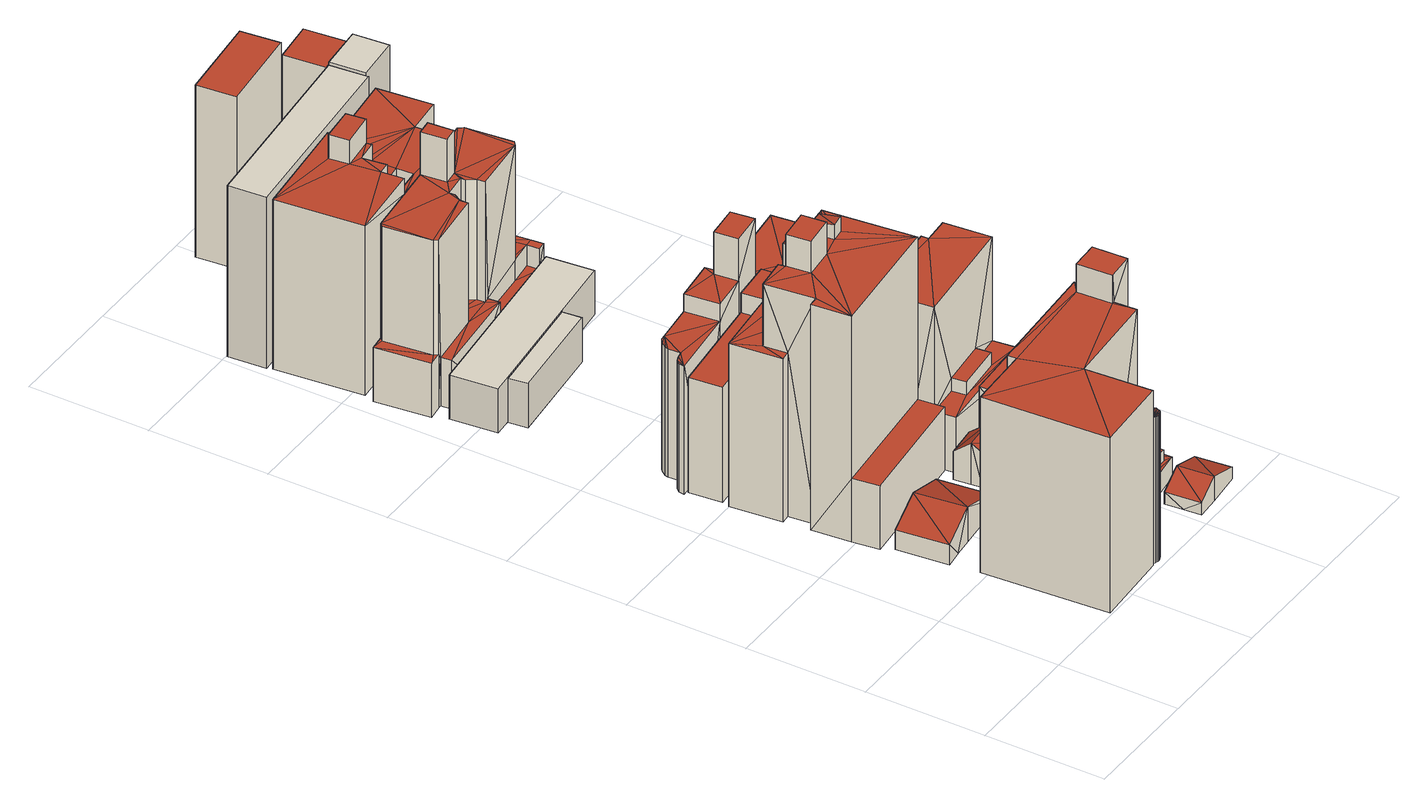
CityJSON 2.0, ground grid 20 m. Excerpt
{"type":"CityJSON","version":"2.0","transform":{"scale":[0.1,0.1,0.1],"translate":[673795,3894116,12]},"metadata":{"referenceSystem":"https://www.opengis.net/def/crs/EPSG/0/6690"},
"CityObjects":{
"building1":{"type":"Building","attributes":{"class":"3001","usage":"411","measuredHeight":6.2,"storeysAboveGround":2,"BuildingDetailAttribute.totalFloorArea":211.44,"BuildingDetailAttribute.buildingFootprintArea":105.72,"BuildingDetailAttribute.buildingRoofEdgeArea":105.72,"BuildingDetailAttribute.urbanPlanType":"21","BuildingDetailAttribute.landUseType":"211","BuildingDetailAttribute.surveyYear":2021,"BuildingIDAttribute.prefecture":"23","BuildingIDAttribute.city":"23106"},"address":[{"country":"日本","locality":"愛知県名古屋市"}],"geometry":[{"type":"Solid","lod":"2","boundaries":[[[[0,1,2,3,4,5,6,7,8,9,10,11]],[[5,12,6]],[[7,6,13]],[[6,12,13]],[[7,13,8]],[[9,8,14]],[[8,13,14]],[[12,5,4,15]],[[3,2,16]],[[15,4,3]],[[15,3,16]],[[16,17,18]],[[16,2,1,17]],[[17,1,0,19]],[[9,14,20]],[[20,14,18]],[[10,9,20]],[[17,20,18]],[[10,20,21,11]],[[11,21,19,0]],[[13,15,16]],[[12,15,13]],[[14,16,18]],[[13,16,14]],[[20,17,19,21]]]],"semantics":{"surfaces":[{"type":"GroundSurface"},{"type":"WallSurface"},{"type":"RoofSurface"}],"values":[[0,1,1,1,1,1,1,1,1,1,1,1,1,1,1,1,1,1,1,1,2,2,2,2,2]]}}]},
"building2":{"type":"Building","attributes":{"class":"3002","usage":"414","measuredHeight":35.9,"storeysAboveGround":11,"BuildingDetailAttribute.totalFloorArea":5082.94,"BuildingDetailAttribute.buildingFootprintArea":462.09,"BuildingDetailAttribute.buildingRoofEdgeArea":462.09,"BuildingDetailAttribute.urbanPlanType":"21","BuildingDetailAttribute.landUseType":"211","BuildingDetailAttribute.surveyYear":2021,"BuildingIDAttribute.prefecture":"23","BuildingIDAttribute.city":"23102"},"address":[{"country":"日本","locality":"愛知県名古屋市"}],"geometry":[{"type":"Solid","lod":"2","boundaries":[[[[22,23,24,25,26,27,28,29,30,31,32,33,34,35,36,37,38,39,40,41,42,43,44,45,46,47,48,49,50,51,52,53,54,55,56,57,58,59,60]],[[46,61,62,47]],[[44,63,45]],[[46,45,61]],[[45,63,61]],[[63,44,43,64]],[[41,65,42]],[[43,42,64]],[[42,65,64]],[[65,41,40,66]],[[66,40,39,67]],[[53,68,69]],[[69,68,67]],[[53,69,54]],[[38,70,67,39]],[[70,69,67]],[[52,51,71]],[[68,53,52]],[[68,52,71]],[[50,72,71,51]],[[73,27,26,74]],[[25,75,74,26]],[[24,76,75,25]],[[22,77,23]],[[24,23,76]],[[23,77,76]],[[60,78,77,22]],[[59,79,78,60]],[[58,80,79,59]],[[57,81,80,58]],[[56,82,81,57]],[[55,83,82,56]],[[54,69,83,55]],[[70,38,37,84]],[[84,37,36,85]],[[85,36,35,86]],[[86,35,34,87]],[[87,34,33,88]],[[88,33,32,89]],[[89,32,31,90]],[[90,31,30,91]],[[91,30,29,92]],[[92,29,28,93]],[[93,28,27,73]],[[94,95,62]],[[48,62,96]],[[62,95,96]],[[47,62,48]],[[48,96,97,49]],[[95,94,98,99]],[[72,50,49]],[[72,49,97]],[[99,98,72]],[[99,72,97]],[[64,65,68]],[[63,64,94]],[[65,66,68]],[[68,66,67]],[[63,94,61]],[[61,94,62]],[[98,68,71]],[[72,98,71]],[[64,68,98,94]],[[82,84,81]],[[81,84,80]],[[80,84,79]],[[69,84,83]],[[79,84,78]],[[69,70,84]],[[78,84,77]],[[83,84,82]],[[84,85,86]],[[77,84,76]],[[84,86,87]],[[76,84,75]],[[84,87,88]],[[75,84,74]],[[84,88,89]],[[84,73,74]],[[84,89,90]],[[84,93,73]],[[84,90,91]],[[84,92,93]],[[84,91,92]],[[95,99,97,96]]]],"semantics":{"surfaces":[{"type":"GroundSurface"},{"type":"WallSurface"},{"type":"RoofSurface"}],"values":[[0,1,1,1,1,1,1,1,1,1,1,1,1,1,1,1,1,1,1,1,1,1,1,1,1,1,1,1,1,1,1,1,1,1,1,1,1,1,1,1,1,1,1,1,1,1,1,1,1,1,1,1,1,1,2,2,2,2,2,2,2,2,2,2,2,2,2,2,2,2,2,2,2,2,2,2,2,2,2,2,2,2,2,2,2]]}}]},
"building3":{"type":"Building","attributes":{"class":"3002","usage":"414","measuredHeight":45.4,"storeysAboveGround":14,"BuildingDetailAttribute.totalFloorArea":6727.16,"BuildingDetailAttribute.buildingFootprintArea":480.51,"BuildingDetailAttribute.buildingRoofEdgeArea":480.51,"BuildingDetailAttribute.urbanPlanType":"21","BuildingDetailAttribute.landUseType":"211","BuildingDetailAttribute.surveyYear":2021,"BuildingIDAttribute.prefecture":"23","BuildingIDAttribute.city":"23106"},"address":[{"country":"日本","locality":"愛知県名古屋市"}],"geometry":[{"type":"Solid","lod":"2","boundaries":[[[[100,101,102,103,104,105,106,107,108,109,110,111,112,113,114,115]],[[116,102,101,117]],[[118,103,116,119]],[[103,102,116]],[[117,101,100,120]],[[115,121,120,100]],[[114,122,123,121]],[[115,114,121]],[[124,125,126]],[[127,124,126,128]],[[126,125,129]],[[130,126,131]],[[131,126,129]],[[132,133,111]],[[110,134,111]],[[134,132,111]],[[135,111,136]],[[112,111,135]],[[111,133,136]],[[130,131,132,134]],[[125,124,137,138]],[[138,137,139,140]],[[131,129,140,139]],[[133,132,141,142]],[[142,141,143,144]],[[135,136,144,143]],[[145,146,147,148]],[[149,105,104]],[[149,104,150]],[[146,145,149]],[[146,149,150]],[[103,118,150,104]],[[113,151,122,114]],[[152,153,154,155]],[[156,157,155,154]],[[157,156,128,126]],[[158,159,134]],[[109,158,134,110]],[[108,160,158,109]],[[153,152,159,158]],[[107,161,160,108]],[[161,107,106,162]],[[162,106,105,149]],[[151,113,112,135]],[[148,147,124,127]],[[119,116,121,123]],[[116,117,120,121]],[[125,138,140,129]],[[133,142,136]],[[136,142,144]],[[118,119,150]],[[146,150,137]],[[150,119,137]],[[147,146,124]],[[124,146,137]],[[151,135,122]],[[135,143,122]],[[137,119,139]],[[143,141,123]],[[122,143,123]],[[141,139,123]],[[131,139,141,132]],[[139,119,123]],[[157,126,155]],[[152,155,159]],[[159,155,134]],[[155,130,134]],[[126,130,155]],[[161,162,145]],[[160,153,158]],[[161,148,153]],[[153,156,154]],[[145,162,149]],[[161,153,160]],[[148,127,128,156]],[[161,145,148]],[[148,156,153]]]],"semantics":{"surfaces":[{"type":"GroundSurface"},{"type":"WallSurface"},{"type":"RoofSurface"}],"values":[[0,1,1,1,1,1,1,1,1,1,1,1,1,1,1,1,1,1,1,1,1,1,1,1,1,1,1,1,1,1,1,1,1,1,1,1,1,1,1,1,1,1,1,1,1,1,2,2,2,2,2,2,2,2,2,2,2,2,2,2,2,2,2,2,2,2,2,2,2,2,2,2,2,2,2,2,2]]}}]},
"building4":{"type":"Building","attributes":{"class":"9999","usage":"414","measuredHeight":5.5,"storeysAboveGround":2,"BuildingDetailAttribute.totalFloorArea":237.89,"BuildingDetailAttribute.buildingFootprintArea":118.94,"BuildingDetailAttribute.buildingRoofEdgeArea":118.95,"BuildingDetailAttribute.urbanPlanType":"21","BuildingDetailAttribute.landUseType":"211","BuildingDetailAttribute.surveyYear":2021,"BuildingIDAttribute.prefecture":"23","BuildingIDAttribute.city":"23102"},"address":[{"country":"日本","locality":"愛知県名古屋市"}],"geometry":[{"type":"Solid","lod":"2","boundaries":[[[[163,164,165,166,167,168,169,170,171,172,173]],[[168,174,175,169]],[[170,175,176]],[[169,175,170]],[[175,177,176]],[[178,176,179]],[[171,170,176]],[[176,177,179]],[[174,168,167,180]],[[180,167,166,181]],[[165,182,181,166]],[[182,165,164,183]],[[163,184,183,164]],[[172,185,173]],[[163,173,184]],[[173,185,184]],[[185,172,171,176]],[[186,187,177,175]],[[187,186,188,189]],[[178,179,189,188]],[[188,186,183]],[[174,182,175]],[[178,188,183]],[[186,182,183]],[[185,178,184]],[[184,178,183]],[[182,180,181]],[[182,186,175]],[[174,180,182]],[[185,176,178]],[[177,187,189,179]]]],"semantics":{"surfaces":[{"type":"GroundSurface"},{"type":"WallSurface"},{"type":"RoofSurface"}],"values":[[0,1,1,1,1,1,1,1,1,1,1,1,1,1,1,1,1,1,1,1,2,2,2,2,2,2,2,2,2,2,2]]}}]},
"building5":{"type":"Building","attributes":{"class":"9999","usage":"401","measuredHeight":33.1,"storeysAboveGround":9,"BuildingDetailAttribute.totalFloorArea":1093.46,"BuildingDetailAttribute.buildingFootprintArea":121.5,"BuildingDetailAttribute.buildingRoofEdgeArea":121.5,"BuildingDetailAttribute.urbanPlanType":"21","BuildingDetailAttribute.landUseType":"212","BuildingDetailAttribute.surveyYear":2021,"BuildingIDAttribute.prefecture":"23","BuildingIDAttribute.city":"23102"},"address":[{"country":"日本","locality":"愛知県名古屋市"}],"geometry":[{"type":"Solid","lod":"2","boundaries":[[[[190,191,192,193,194,195,196,197,198,199,200,201,202,203,204,205,206,207,208,209,210]],[[211,212,213,214]],[[215,216,212,211]],[[210,215,211,190]],[[209,217,215,210]],[[208,218,217,209]],[[190,211,191]],[[192,191,219]],[[191,211,219]],[[216,215,220,221]],[[220,197,196,222]],[[221,220,222]],[[198,197,220]],[[223,199,198]],[[223,198,220]],[[222,196,195,224]],[[225,222,224]],[[204,226,227,205]],[[226,204,203,228]],[[202,229,228,203]],[[201,230,229,202]],[[200,231,230,201]],[[199,223,231,200]],[[206,232,207]],[[208,207,218]],[[207,232,218]],[[205,227,232,206]],[[233,234,224]],[[194,233,195]],[[195,233,224]],[[192,219,193]],[[194,193,233]],[[193,219,233]],[[235,236,213]],[[213,236,234]],[[214,213,233]],[[233,213,234]],[[236,235,222,225]],[[216,221,235]],[[212,235,213]],[[235,221,222]],[[216,235,212]],[[228,223,220]],[[231,223,230]],[[230,223,229]],[[229,223,228]],[[215,217,220]],[[218,232,217]],[[217,228,220]],[[232,227,217]],[[227,226,217]],[[226,228,217]],[[236,225,224,234]],[[211,214,233,219]]]],"semantics":{"surfaces":[{"type":"GroundSurface"},{"type":"WallSurface"},{"type":"RoofSurface"}],"values":[[0,1,1,1,1,1,1,1,1,1,1,1,1,1,1,1,1,1,1,1,1,1,1,1,1,1,1,1,1,1,1,1,1,1,1,1,1,1,2,2,2,2,2,2,2,2,2,2,2,2,2,2,2,2]]}}]},
"building6":{"type":"Building","attributes":{"class":"3001","usage":"411","measuredHeight":7.3,"storeysAboveGround":2,"BuildingDetailAttribute.totalFloorArea":92.92,"BuildingDetailAttribute.buildingFootprintArea":46.46,"BuildingDetailAttribute.buildingRoofEdgeArea":46.46,"BuildingDetailAttribute.urbanPlanType":"21","BuildingDetailAttribute.landUseType":"211","BuildingDetailAttribute.surveyYear":2021,"BuildingIDAttribute.prefecture":"23","BuildingIDAttribute.city":"23102"},"address":[{"country":"日本","locality":"愛知県名古屋市"}],"geometry":[{"type":"Solid","lod":"2","boundaries":[[[[237,238,239,240,241,242,243,244,245,246,247,248]],[[249,239,238,250]],[[240,249,251]],[[240,239,249]],[[252,241,240]],[[252,240,251]],[[253,242,241,252]],[[250,238,237,254]],[[248,255,254,237]],[[246,256,247]],[[247,256,257]],[[255,247,257]],[[248,247,255]],[[244,258,245]],[[246,245,256]],[[245,258,256]],[[242,253,243]],[[244,243,258]],[[243,253,258]],[[251,249,255,257]],[[249,250,254,255]],[[252,251,257]],[[256,252,257]],[[253,252,256]],[[258,253,256]]]],"semantics":{"surfaces":[{"type":"GroundSurface"},{"type":"WallSurface"},{"type":"RoofSurface"}],"values":[[0,1,1,1,1,1,1,1,1,1,1,1,1,1,1,1,1,1,1,1,2,2,2,2,2]]}}]},
"building7":{"type":"Building","attributes":{"class":"3001","usage":"402","measuredHeight":9.8,"storeysAboveGround":2,"BuildingDetailAttribute.totalFloorArea":112.54,"BuildingDetailAttribute.buildingFootprintArea":56.27,"BuildingDetailAttribute.buildingRoofEdgeArea":302.19,"BuildingDetailAttribute.urbanPlanType":"21","BuildingDetailAttribute.landUseType":"212","BuildingDetailAttribute.surveyYear":2021,"BuildingIDAttribute.prefecture":"23","BuildingIDAttribute.city":"23102"},"address":[{"country":"日本","locality":"愛知県名古屋市"}],"geometry":[{"type":"Solid","lod":"1","boundaries":[[[[259,260,261,262]],[[261,263,264,262]],[[260,265,263,261]],[[259,266,265,260]],[[262,264,266,259]],[[263,265,266,264]]]]}]},
"building8":{"type":"Building","attributes":{"class":"9999","usage":"414","measuredHeight":28.3,"storeysAboveGround":9,"BuildingDetailAttribute.totalFloorArea":96.36,"BuildingDetailAttribute.buildingFootprintArea":10.71,"BuildingDetailAttribute.buildingRoofEdgeArea":10.71,"BuildingDetailAttribute.urbanPlanType":"21","BuildingDetailAttribute.landUseType":"211","BuildingDetailAttribute.surveyYear":2021,"BuildingIDAttribute.prefecture":"23","BuildingIDAttribute.city":"23102"},"address":[{"country":"日本","locality":"愛知県名古屋市"}],"geometry":[{"type":"Solid","lod":"2","boundaries":[[[[267,268,269,270,271]],[[269,272,273,270]],[[272,269,268,274]],[[274,268,267,275]],[[270,273,271]],[[267,271,275]],[[271,273,275]],[[272,274,275,273]]]],"semantics":{"surfaces":[{"type":"GroundSurface"},{"type":"WallSurface"},{"type":"RoofSurface"}],"values":[[0,1,1,1,1,1,1,2]]}}]},
"building9":{"type":"Building","attributes":{"class":"3001","usage":"411","measuredHeight":4.3,"storeysAboveGround":1,"BuildingDetailAttribute.totalFloorArea":63.55,"BuildingDetailAttribute.buildingFootprintArea":63.55,"BuildingDetailAttribute.buildingRoofEdgeArea":63.55,"BuildingDetailAttribute.urbanPlanType":"21","BuildingDetailAttribute.landUseType":"211","BuildingDetailAttribute.surveyYear":2021,"BuildingIDAttribute.prefecture":"23","BuildingIDAttribute.city":"23102"},"address":[{"country":"日本","locality":"愛知県名古屋市"}],"geometry":[{"type":"Solid","lod":"2","boundaries":[[[[276,277,278,279,280,281,282,283,284]],[[280,285,286,281]],[[281,286,282]],[[283,282,287]],[[282,286,287]],[[279,278,288]],[[285,280,279]],[[285,279,288]],[[288,278,277,289]],[[289,277,276,290]],[[283,287,284]],[[276,284,290]],[[284,287,290]],[[285,288,286]],[[286,288,289]],[[286,289,287]],[[287,289,290]]]],"semantics":{"surfaces":[{"type":"GroundSurface"},{"type":"WallSurface"},{"type":"RoofSurface"}],"values":[[0,1,1,1,1,1,1,1,1,1,1,1,1,2,2,2,2]]}}]},
"building10":{"type":"Building","attributes":{"class":"3002","usage":"401","measuredHeight":23.7,"storeysAboveGround":6,"BuildingDetailAttribute.totalFloorArea":2862.02,"BuildingDetailAttribute.buildingFootprintArea":477,"BuildingDetailAttribute.buildingRoofEdgeArea":477,"BuildingDetailAttribute.urbanPlanType":"21","BuildingDetailAttribute.landUseType":"212","BuildingDetailAttribute.surveyYear":2021,"BuildingIDAttribute.prefecture":"23","BuildingIDAttribute.city":"23102"},"address":[{"country":"日本","locality":"愛知県名古屋市"}],"geometry":[{"type":"Solid","lod":"2","boundaries":[[[[291,292,293,294,295,296,297,298,299,300,301,302,303,304,305,306,307,308]],[[305,309,310,306]],[[303,311,304]],[[304,311,312]],[[309,304,312]],[[305,304,309]],[[302,313,311,303]],[[313,302,301,314]],[[295,294,315]],[[316,296,295]],[[316,295,315]],[[317,298,297,318]],[[319,318,316,320]],[[318,297,296,316]],[[315,294,293,321]],[[321,293,292,322]],[[291,323,322,292]],[[308,324,323,291]],[[325,326,324]],[[307,325,324,308]],[[299,327,328,300]],[[328,329,330,314]],[[300,328,314,301]],[[327,299,298,317]],[[329,328,318,319]],[[314,330,320,316]],[[325,307,306,310]],[[331,332,326,325]],[[333,334,332,331]],[[334,333,309,312]],[[333,325,310,309]],[[333,331,325]],[[315,321,324]],[[313,314,315]],[[314,316,315]],[[313,315,334]],[[334,315,332]],[[324,321,322]],[[323,324,322]],[[311,334,312]],[[326,332,324]],[[332,315,324]],[[313,334,311]],[[327,317,318,328]],[[329,319,320,330]]]],"semantics":{"surfaces":[{"type":"GroundSurface"},{"type":"WallSurface"},{"type":"RoofSurface"}],"values":[[0,1,1,1,1,1,1,1,1,1,1,1,1,1,1,1,1,1,1,1,1,1,1,1,1,1,1,1,1,1,2,2,2,2,2,2,2,2,2,2,2,2,2,2,2]]}}]},
"building11":{"type":"Building","attributes":{"class":"3001","usage":"402","measuredHeight":9.8,"storeysAboveGround":2,"BuildingDetailAttribute.totalFloorArea":491.85,"BuildingDetailAttribute.buildingFootprintArea":245.92,"BuildingDetailAttribute.buildingRoofEdgeArea":302.19,"BuildingDetailAttribute.urbanPlanType":"21","BuildingDetailAttribute.landUseType":"212","BuildingDetailAttribute.surveyYear":2021,"BuildingIDAttribute.prefecture":"23","BuildingIDAttribute.city":"23102"},"address":[{"country":"日本","locality":"愛知県名古屋市"}],"geometry":[{"type":"Solid","lod":"1","boundaries":[[[[335,336,337,338,339,340]],[[339,341,342,340]],[[338,343,341,339]],[[337,344,343,338]],[[336,345,344,337]],[[335,346,345,336]],[[340,342,346,335]],[[341,343,344,345,346,342]]]]}]},
"building12":{"type":"Building","attributes":{"class":"3002","usage":"414","measuredHeight":37.2,"storeysAboveGround":11,"BuildingDetailAttribute.totalFloorArea":3288.99,"BuildingDetailAttribute.buildingFootprintArea":299,"BuildingDetailAttribute.buildingRoofEdgeArea":299,"BuildingDetailAttribute.urbanPlanType":"21","BuildingDetailAttribute.landUseType":"211","BuildingDetailAttribute.surveyYear":2021,"BuildingIDAttribute.prefecture":"23","BuildingIDAttribute.city":"23102"},"address":[{"country":"日本","locality":"愛知県名古屋市"}],"geometry":[{"type":"Solid","lod":"2","boundaries":[[[[347,348,349,350,351,352,353,354,355,356,357,358,359,360,361,362,363,364,365,366]],[[356,367,368,357]],[[369,370,362]],[[361,369,362]],[[371,362,372]],[[363,362,371]],[[362,370,372]],[[363,371,373,364]],[[360,374,369,361]],[[375,376,377,378]],[[358,375,378,359]],[[359,378,379,374]],[[360,359,374]],[[368,380,375,358]],[[357,368,358]],[[367,356,355,381]],[[381,355,354,382]],[[383,384,385,386]],[[383,382,384]],[[354,353,384]],[[382,354,384]],[[370,369,387,388]],[[389,390,391,392]],[[364,373,393,365]],[[347,394,395,348]],[[393,396,366]],[[365,393,366]],[[347,366,394]],[[366,396,394]],[[397,350,349,398]],[[398,349,348,395]],[[399,398,395]],[[351,397,400]],[[351,350,397]],[[401,352,351]],[[401,351,400]],[[384,353,352,401]],[[376,375,402,403]],[[403,402,404,405]],[[378,377,405,404]],[[406,407,386,385]],[[407,406,408,409]],[[410,411,409,408]],[[411,410,412,413]],[[413,412,414,415]],[[415,414,416,417]],[[417,416,418,419]],[[420,421,422,423]],[[374,379,424,388]],[[387,374,388]],[[421,425,426,427]],[[428,421,420]],[[428,429,425,421]],[[419,418,428]],[[419,428,420]],[[427,426,398,399]],[[429,428,400,397]],[[430,431,432,433]],[[434,435,431,430]],[[433,432,396,393]],[[371,372,435,434]],[[435,372,392]],[[391,435,392]],[[388,424,389]],[[389,424,423]],[[390,389,422]],[[422,389,423]],[[436,437,380,368]],[[437,436,438,439]],[[439,438,382,383]],[[436,367,438]],[[367,436,368]],[[367,381,438]],[[438,381,382]],[[370,388,392]],[[388,389,392]],[[372,370,392]],[[371,434,430,373]],[[430,433,393]],[[373,430,393]],[[426,425,398]],[[429,397,398,425]],[[369,374,387]],[[390,422,427,391]],[[432,391,396]],[[422,421,427]],[[427,399,395,394]],[[431,435,432]],[[435,391,432]],[[391,427,394]],[[396,391,394]],[[384,401,385]],[[406,385,408]],[[408,385,418]],[[410,408,414,412]],[[385,401,400]],[[428,418,400]],[[418,385,400]],[[416,408,418]],[[414,408,416]],[[376,403,405,377]],[[378,404,379]],[[379,404,424]],[[424,420,423]],[[404,420,424]],[[407,383,386]],[[375,411,402]],[[411,407,409]],[[404,417,420]],[[404,415,417]],[[402,411,413]],[[380,437,439]],[[413,415,404]],[[439,383,407]],[[402,413,404]],[[417,419,420]],[[380,439,407,411]],[[380,411,375]]]],"semantics":{"surfaces":[{"type":"GroundSurface"},{"type":"WallSurface"},{"type":"RoofSurface"}],"values":[[0,1,1,1,1,1,1,1,1,1,1,1,1,1,1,1,1,1,1,1,1,1,1,1,1,1,1,1,1,1,1,1,1,1,1,1,1,1,1,1,1,1,1,1,1,1,1,1,1,1,1,1,1,1,1,1,1,1,1,1,1,1,1,1,1,1,1,1,1,1,2,2,2,2,2,2,2,2,2,2,2,2,2,2,2,2,2,2,2,2,2,2,2,2,2,2,2,2,2,2,2,2,2,2,2,2,2,2,2,2,2,2,2,2,2,2,2,2]]}}]},
"building13":{"type":"Building","attributes":{"class":"3002","usage":"412","measuredHeight":10.8,"storeysAboveGround":4,"BuildingDetailAttribute.totalFloorArea":338.52,"BuildingDetailAttribute.buildingFootprintArea":84.63,"BuildingDetailAttribute.buildingRoofEdgeArea":84.63,"BuildingDetailAttribute.urbanPlanType":"21","BuildingDetailAttribute.landUseType":"211","BuildingDetailAttribute.surveyYear":2021,"BuildingIDAttribute.prefecture":"23","BuildingIDAttribute.city":"23102"},"address":[{"country":"日本","locality":"愛知県名古屋市"}],"geometry":[{"type":"Solid","lod":"2","boundaries":[[[[440,441,442,443,444,445,446,447,448,449,450]],[[451,444,443,452]],[[453,451,454]],[[445,444,451]],[[453,445,451]],[[442,441,455]],[[452,443,442]],[[452,442,455]],[[440,456,455,441]],[[450,457,456,440]],[[456,457,458]],[[459,460,461,457]],[[449,459,457,450]],[[462,463,464,465]],[[445,453,462,446]],[[462,453,463]],[[446,462,466,447]],[[465,464,460,459]],[[447,466,467,448]],[[459,449,448,467]],[[468,469,470,471]],[[471,470,456,458]],[[468,457,461]],[[454,468,461]],[[451,469,468]],[[454,451,468]],[[451,452,470]],[[469,451,470]],[[470,452,455]],[[456,470,455]],[[468,471,458,457]],[[453,454,464,463]],[[460,464,461]],[[464,454,461]],[[466,459,467]],[[462,465,459]],[[462,459,466]]]],"semantics":{"surfaces":[{"type":"GroundSurface"},{"type":"WallSurface"},{"type":"RoofSurface"}],"values":[[0,1,1,1,1,1,1,1,1,1,1,1,1,1,1,1,1,1,1,1,1,1,1,1,1,1,2,2,2,2,2,2,2,2,2,2,2]]}}]},
"building14":{"type":"Building","attributes":{"class":"9999","usage":"414","measuredHeight":28.1,"storeysAboveGround":9,"BuildingDetailAttribute.totalFloorArea":2199.58,"BuildingDetailAttribute.buildingFootprintArea":244.4,"BuildingDetailAttribute.buildingRoofEdgeArea":244.4,"BuildingDetailAttribute.urbanPlanType":"21","BuildingDetailAttribute.landUseType":"211","BuildingDetailAttribute.surveyYear":2021,"BuildingIDAttribute.prefecture":"23","BuildingIDAttribute.city":"23102"},"address":[{"country":"日本","locality":"愛知県名古屋市"}],"geometry":[{"type":"Solid","lod":"2","boundaries":[[[[472,473,474,475,476,477,478,479,480,481,482,483]],[[478,484,485,479]],[[477,486,484,478]],[[476,487,488]],[[476,475,487]],[[486,477,476]],[[486,476,488]],[[487,475,474,489]],[[490,491,492]],[[488,493,490,492]],[[490,494,491]],[[488,487,493]],[[487,495,493]],[[480,496,481]],[[482,481,497]],[[481,496,497]],[[491,497,492]],[[498,497,491]],[[497,496,492]],[[498,491,499,500]],[[479,485,496,480]],[[493,495,501,502]],[[502,501,503,504]],[[494,490,504,503]],[[489,500,499]],[[474,473,500]],[[489,474,500]],[[500,473,472,505]],[[482,497,506,483]],[[483,506,505,472]],[[485,488,492]],[[484,486,485]],[[486,488,485]],[[496,485,492]],[[493,502,504,490]],[[501,489,499]],[[494,503,499,491]],[[503,501,499]],[[487,489,501,495]],[[498,500,505]],[[497,498,506]],[[506,498,505]]]],"semantics":{"surfaces":[{"type":"GroundSurface"},{"type":"WallSurface"},{"type":"RoofSurface"}],"values":[[0,1,1,1,1,1,1,1,1,1,1,1,1,1,1,1,1,1,1,1,1,1,1,1,1,1,1,1,1,1,2,2,2,2,2,2,2,2,2,2,2,2]]}}]},
"building15":{"type":"Building","attributes":{"class":"3002","usage":"414","measuredHeight":34.1,"storeysAboveGround":10,"BuildingDetailAttribute.totalFloorArea":4647.4,"BuildingDetailAttribute.buildingFootprintArea":464.74,"BuildingDetailAttribute.buildingRoofEdgeArea":464.74,"BuildingDetailAttribute.urbanPlanType":"21","BuildingDetailAttribute.landUseType":"211","BuildingDetailAttribute.surveyYear":2021,"BuildingIDAttribute.prefecture":"23","BuildingIDAttribute.city":"23102"},"address":[{"country":"日本","locality":"愛知県名古屋市"}],"geometry":[{"type":"Solid","lod":"2","boundaries":[[[[507,508,509,510,511,512,513,514],[515,516,517,518,519]],[[520,521,522,523]],[[521,520,524,525]],[[525,524,526,527]],[[523,522,527,526]],[[528,523,526,529]],[[530,531,523,528]],[[529,526,532,533]],[[510,534,530,511]],[[530,534,531]],[[511,530,535,512]],[[534,510,509,536]],[[536,537,538]],[[536,509,508,537]],[[537,508,507,539]],[[517,516,540]],[[516,541,540]],[[537,540,538]],[[540,541,538]],[[541,542,543]],[[541,516,515,542]],[[542,515,519,544]],[[545,546,543,542]],[[546,545,533,532]],[[544,519,518,547]],[[517,540,547,518]],[[514,548,539,507]],[[548,514,513,549]],[[512,535,549,513]],[[521,525,527,522]],[[541,536,538]],[[524,541,546]],[[534,520,531]],[[531,520,523]],[[534,536,541,524]],[[546,541,543]],[[520,534,524]],[[524,546,526]],[[526,546,532]],[[540,537,547]],[[544,547,539,548]],[[547,537,539]],[[545,542,544,533]],[[535,548,549]],[[533,544,548]],[[530,548,535]],[[530,528,548]],[[528,529,548]],[[529,533,548]]]],"semantics":{"surfaces":[{"type":"GroundSurface"},{"type":"WallSurface"},{"type":"RoofSurface"}],"values":[[0,1,1,1,1,1,1,1,1,1,1,1,1,1,1,1,1,1,1,1,1,1,1,1,1,1,1,1,1,2,2,2,2,2,2,2,2,2,2,2,2,2,2,2,2,2,2,2,2]]}}]},
"building16":{"type":"Building","attributes":{"class":"3002","usage":"401","measuredHeight":36.2,"storeysAboveGround":8,"BuildingDetailAttribute.totalFloorArea":1655.04,"BuildingDetailAttribute.buildingFootprintArea":206.88,"BuildingDetailAttribute.buildingRoofEdgeArea":252.39,"BuildingDetailAttribute.urbanPlanType":"21","BuildingDetailAttribute.landUseType":"212","BuildingDetailAttribute.surveyYear":2021,"BuildingIDAttribute.prefecture":"23","BuildingIDAttribute.city":"23102"},"address":[{"country":"日本","locality":"愛知県名古屋市"}],"geometry":[{"type":"Solid","lod":"1","boundaries":[[[[550,551,552,553,554]],[[553,555,556,554]],[[552,557,555,553]],[[551,558,557,552]],[[550,559,558,551]],[[554,556,559,550]],[[555,557,558,559,556]]]]}]},
"building17":{"type":"Building","attributes":{"class":"9999","usage":"414","measuredHeight":6.2,"storeysAboveGround":2,"BuildingDetailAttribute.totalFloorArea":52.39,"BuildingDetailAttribute.buildingFootprintArea":26.19,"BuildingDetailAttribute.buildingRoofEdgeArea":26.19,"BuildingDetailAttribute.urbanPlanType":"21","BuildingDetailAttribute.landUseType":"211","BuildingDetailAttribute.surveyYear":2021,"BuildingIDAttribute.prefecture":"23","BuildingIDAttribute.city":"23102"},"address":[{"country":"日本","locality":"愛知県名古屋市"}],"geometry":[{"type":"Solid","lod":"2","boundaries":[[[[560,561,562,563,564,565]],[[562,566,567,563]],[[566,562,561,568]],[[560,565,569]],[[568,561,560]],[[568,560,569]],[[563,567,564]],[[565,564,569]],[[564,567,569]],[[566,568,569,567]]]],"semantics":{"surfaces":[{"type":"GroundSurface"},{"type":"WallSurface"},{"type":"RoofSurface"}],"values":[[0,1,1,1,1,1,1,1,1,2]]}}]},
"building18":{"type":"Building","attributes":{"class":"3002","usage":"402","measuredHeight":30.3,"storeysAboveGround":1,"BuildingDetailAttribute.totalFloorArea":100.02,"BuildingDetailAttribute.buildingFootprintArea":100.02,"BuildingDetailAttribute.buildingRoofEdgeArea":100.02,"BuildingDetailAttribute.urbanPlanType":"21","BuildingDetailAttribute.landUseType":"212","BuildingDetailAttribute.surveyYear":2021,"BuildingIDAttribute.prefecture":"23","BuildingIDAttribute.city":"23102"},"address":[{"country":"日本","locality":"愛知県名古屋市"}],"geometry":[{"type":"Solid","lod":"2","boundaries":[[[[570,571,572,573]],[[571,574,575,572]],[[574,571,570,576]],[[576,570,573,577]],[[572,575,577,573]],[[574,576,577,575]]]],"semantics":{"surfaces":[{"type":"GroundSurface"},{"type":"WallSurface"},{"type":"RoofSurface"}],"values":[[0,1,1,1,1,2]]}}]},
"building19":{"type":"Building","attributes":{"class":"9999","usage":"414","measuredHeight":6.1,"storeysAboveGround":2,"BuildingDetailAttribute.totalFloorArea":60.27,"BuildingDetailAttribute.buildingFootprintArea":30.14,"BuildingDetailAttribute.buildingRoofEdgeArea":30.14,"BuildingDetailAttribute.urbanPlanType":"21","BuildingDetailAttribute.landUseType":"211","BuildingDetailAttribute.surveyYear":2021,"BuildingIDAttribute.prefecture":"23","BuildingIDAttribute.city":"23102"},"address":[{"country":"日本","locality":"愛知県名古屋市"}],"geometry":[{"type":"Solid","lod":"2","boundaries":[[[[578,579,580,581]],[[579,582,583,580]],[[582,579,578,584]],[[584,578,581,585]],[[580,583,585,581]],[[582,584,585,583]]]],"semantics":{"surfaces":[{"type":"GroundSurface"},{"type":"WallSurface"},{"type":"RoofSurface"}],"values":[[0,1,1,1,1,2]]}}]},
"building20":{"type":"Building","attributes":{"class":"3002","usage":"401","measuredHeight":36.2,"storeysAboveGround":1,"BuildingDetailAttribute.totalFloorArea":45.51,"BuildingDetailAttribute.buildingFootprintArea":45.51,"BuildingDetailAttribute.buildingRoofEdgeArea":252.39,"BuildingDetailAttribute.urbanPlanType":"21","BuildingDetailAttribute.landUseType":"212","BuildingDetailAttribute.surveyYear":2021,"BuildingIDAttribute.prefecture":"23","BuildingIDAttribute.city":"23102"},"address":[{"country":"日本","locality":"愛知県名古屋市"}],"geometry":[{"type":"Solid","lod":"1","boundaries":[[[[586,587,588,589]],[[588,590,591,589]],[[587,592,590,588]],[[586,593,592,587]],[[589,591,593,586]],[[590,592,593,591]]]]}]},
"building21":{"type":"Building","attributes":{"class":"9999","usage":"402","measuredHeight":2.2,"storeysAboveGround":1,"BuildingDetailAttribute.totalFloorArea":18.78,"BuildingDetailAttribute.buildingFootprintArea":18.78,"BuildingDetailAttribute.buildingRoofEdgeArea":18.78,"BuildingDetailAttribute.urbanPlanType":"21","BuildingDetailAttribute.landUseType":"212","BuildingDetailAttribute.surveyYear":2021,"BuildingIDAttribute.prefecture":"23","BuildingIDAttribute.city":"23102"},"address":[{"country":"日本","locality":"愛知県名古屋市"}],"geometry":[{"type":"Solid","lod":"2","boundaries":[[[[594,595,596,597]],[[595,598,599,596]],[[598,595,594,600]],[[600,594,597,601]],[[596,599,601,597]],[[598,600,601,599]]]],"semantics":{"surfaces":[{"type":"GroundSurface"},{"type":"WallSurface"},{"type":"RoofSurface"}],"values":[[0,1,1,1,1,2]]}}]},
"building22":{"type":"Building","attributes":{"class":"9999","usage":"401","measuredHeight":28.3,"storeysAboveGround":1,"BuildingDetailAttribute.totalFloorArea":47.77,"BuildingDetailAttribute.buildingFootprintArea":47.77,"BuildingDetailAttribute.buildingRoofEdgeArea":47.77,"BuildingDetailAttribute.urbanPlanType":"21","BuildingDetailAttribute.landUseType":"212","BuildingDetailAttribute.surveyYear":2021,"BuildingIDAttribute.prefecture":"23","BuildingIDAttribute.city":"23102"},"address":[{"country":"日本","locality":"愛知県名古屋市"}],"geometry":[{"type":"Solid","lod":"2","boundaries":[[[[602,603,604,605]],[[603,606,607,604]],[[606,603,602,608]],[[608,602,605,609]],[[604,607,609,605]],[[606,608,609,607]]]],"semantics":{"surfaces":[{"type":"GroundSurface"},{"type":"WallSurface"},{"type":"RoofSurface"}],"values":[[0,1,1,1,1,2]]}}]}
},
"vertices":[
[266,274,2],[258,273,2],[183,265,2],[153,262,2],[123,258,2],[113,343,2],[143,346,2],[172,349,2],[210,354,2],[248,358,2],[254,304,2],[262,305,2],[113,343,37],[172,349,64],[248,358,37],[123,258,37],[183,265,64],[258,273,26],[258,273,37],[266,274,26],[254,304,26],[262,305,26],
[295,28,4],[296,27,4],[297,26,4],[297,23,4],[298,20,4],[297,18,4],[296,15,4],[295,13,4],[293,11,4],[291,10,4],[289,9,4],[286,8,4],[283,8,4],[281,9,4],[278,10,4],[276,12,4],[271,12,4],[271,9,4],[142,1,4],[128,210,4],[182,212,4],[235,215,4],[234,230,4],[335,236,4],[435,242,4],[436,228,4],[462,229,4],[465,171,4],[423,169,4],[425,131,4],[345,125,4],[264,120,4],[270,32,4],[281,33,4],[284,33,4],[286,33,4],[289,33,4],[291,32,4],[294,30,4],[435,242,313],[436,228,313],[234,230,313],[235,215,313],[128,210,313],[142,1,313],[271,9,313],[264,120,313],[270,32,261],[271,12,261],[425,131,313],[423,169,313],[297,18,261],[298,20,261],[297,23,261],[297,26,261],[295,28,261],[294,30,261],[291,32,261],[289,33,261],[286,33,261],[284,33,261],[281,33,261],[276,12,261],[278,10,261],[281,9,261],[283,8,261],[286,8,261],[289,9,261],[291,10,261],[293,11,261],[295,13,261],[296,15,261],[415,227,313],[415,227,363],[462,229,363],[465,171,363],[419,168,313],[419,168,363],
[314,384,1],[103,362,1],[98,406,1],[91,471,1],[107,472,1],[102,516,1],[87,514,1],[78,600,1],[231,616,1],[234,591,1],[238,560,1],[249,561,1],[261,562,1],[260,573,1],[293,577,1],[310,427,1],[98,406,113],[103,362,113],[91,471,399],[98,406,399],[314,384,113],[310,427,113],[293,577,399],[310,427,399],[151,550,399],[151,550,455],[187,554,389],[151,550,289],[187,554,289],[203,556,455],[203,556,389],[203,556,399],[238,560,399],[238,560,419],[238,560,389],[261,562,399],[261,562,419],[156,510,399],[156,510,455],[207,516,399],[207,516,455],[242,524,399],[242,524,425],[264,527,399],[264,527,425],[98,555,289],[98,555,399],[149,561,399],[149,561,289],[102,516,289],[107,472,399],[260,573,399],[207,589,389],[207,589,289],[209,569,289],[209,569,389],[186,567,289],[186,567,389],[234,591,289],[234,591,389],[231,616,289],[78,600,289],[87,514,289],
[465,171,3],[469,99,3],[298,75,3],[300,34,3],[270,33,3],[264,120,3],[382,128,3],[417,130,3],[425,131,3],[423,169,3],[444,170,3],[264,120,38],[382,128,38],[425,131,38],[382,128,58],[453,133,38],[453,133,58],[270,33,38],[300,34,38],[298,75,38],[469,99,38],[465,171,38],[423,169,38],[382,101,38],[382,101,58],[454,104,38],[454,104,58],
[253,748,0],[276,750,0],[298,753,0],[299,744,0],[300,735,0],[305,696,0],[251,690,0],[190,683,0],[130,676,0],[71,670,0],[72,679,0],[78,686,0],[85,689,0],[96,691,0],[94,712,0],[96,717,0],[102,726,0],[106,729,0],[110,732,0],[118,733,0],[183,740,0],[253,748,221],[253,748,257],[256,730,257],[256,730,221],[183,740,226],[183,740,257],[118,733,226],[110,732,226],[298,753,221],[190,683,226],[190,683,257],[251,690,257],[71,670,226],[305,696,331],[251,690,331],[94,712,226],[96,717,226],[96,691,226],[85,689,226],[78,686,226],[72,679,226],[102,726,226],[300,735,221],[300,735,331],[246,729,257],[246,729,331],
[360,287,3],[309,282,3],[307,299,3],[305,316,3],[303,333,3],[300,361,3],[326,364,3],[352,367,3],[353,353,3],[355,338,3],[356,322,3],[358,305,3],[307,299,30],[309,282,30],[307,299,52],[303,333,75],[300,361,52],[360,287,30],[358,305,30],[355,338,75],[358,305,52],[352,367,52],
[261,992,2],[264,960,2],[88,942,2],[84,973,2],[88,942,80],[84,973,80],[264,960,80],[261,992,80],
[325,498,3],[302,496,3],[297,542,3],[319,544,3],[322,521,3],[297,542,261],[319,544,261],[302,496,286],[325,498,286],
[509,24,3],[451,18,3],[413,15,3],[410,44,3],[407,74,3],[445,77,3],[474,80,3],[503,83,3],[506,53,3],[407,74,24],[445,77,46],[503,83,24],[413,15,24],[451,18,46],[509,24,24],
[450,569,3],[456,510,3],[342,501,3],[327,638,3],[323,638,3],[318,637,3],[254,630,3],[80,611,3],[74,665,3],[247,684,3],[312,690,3],[304,757,3],[477,776,3],[481,742,3],[485,708,3],[490,656,3],[423,649,3],[432,567,3],[485,708,166],[490,656,166],[477,776,199],[485,708,199],[304,757,199],[312,690,199],[327,638,199],[318,637,199],[80,611,206],[254,630,206],[254,630,240],[318,637,240],[342,501,199],[456,510,199],[450,569,199],[432,567,199],[423,649,166],[423,649,199],[74,665,206],[247,684,206],[247,684,240],[312,690,240],[391,645,166],[391,645,199],[385,698,166],[385,698,199],
[84,973,4],[53,970,4],[45,1047,4],[360,1080,4],[368,1003,4],[261,992,4],[368,1003,82],[261,992,82],[360,1080,82],[45,1047,82],[53,970,82],[84,973,82],
[362,1106,5],[364,1086,5],[350,1084,5],[222,1071,5],[144,1063,5],[66,1056,5],[64,1073,5],[58,1073,5],[34,1070,5],[23,1161,5],[48,1164,5],[178,1178,5],[203,1181,5],[301,1192,5],[307,1192,5],[322,1194,5],[337,1195,5],[352,1197,5],[357,1149,5],[360,1127,5],[23,1161,100],[48,1164,100],[307,1192,100],[307,1192,126],[337,1195,64],[337,1195,117],[352,1197,64],[301,1192,100],[178,1178,302],[178,1178,377],[203,1181,377],[203,1181,302],[301,1192,302],[48,1164,302],[34,1070,100],[58,1073,100],[58,1073,302],[64,1073,91],[156,1084,91],[156,1084,302],[308,1185,100],[308,1185,126],[314,1133,126],[314,1133,100],[343,1136,100],[343,1136,117],[357,1149,64],[362,1106,100],[364,1086,100],[357,1149,100],[222,1071,64],[350,1084,64],[350,1084,100],[222,1071,91],[66,1056,91],[183,1136,302],[183,1136,377],[207,1139,302],[207,1139,377],[155,1098,91],[155,1098,302],[163,1111,91],[163,1111,302],[162,1120,91],[162,1120,302],[200,1124,91],[200,1124,302],[201,1117,91],[201,1117,302],[210,1103,91],[210,1103,302],[211,1090,91],[211,1090,302],[309,1100,302],[309,1100,100],[316,1106,100],[316,1106,302],[308,1185,302],[309,1100,64],[348,1105,64],[348,1105,100],[220,1091,91],[220,1091,64],[350,1163,64],[350,1163,100],[352,1148,100],[352,1148,64],[340,1162,64],[340,1162,100],[43,1158,100],[43,1158,302],[53,1079,100],[53,1079,302],
[492,294,3],[492,285,3],[441,283,3],[389,280,3],[388,297,3],[384,370,3],[472,375,3],[495,376,3],[498,321,3],[490,321,3],[491,303,3],[388,297,49],[389,280,49],[384,370,111],[388,297,111],[492,285,49],[492,294,49],[491,303,82],[492,294,82],[490,321,78],[490,321,111],[491,303,111],[472,375,78],[472,375,111],[476,320,111],[476,320,78],[495,376,78],[498,321,78],[435,299,82],[435,299,49],[436,291,49],[436,291,82],
[517,385,2],[505,383,2],[316,366,2],[312,401,2],[307,447,2],[302,493,2],[449,507,2],[450,495,2],[493,498,2],[497,459,2],[499,441,2],[512,442,2],[449,507,283],[450,495,283],[302,493,283],[312,401,100],[312,401,283],[316,366,100],[446,414,123],[501,420,100],[501,420,283],[367,406,123],[446,414,100],[367,406,100],[493,498,283],[499,441,63],[501,420,63],[505,383,100],[505,383,63],[370,382,100],[370,382,123],[449,390,100],[449,390,123],[517,385,63],[512,442,63],
[306,1205,7],[154,1190,7],[27,1177,7],[12,1322,7],[191,1341,7],[350,1359,7],[360,1268,7],[300,1262,7],[169,1228,7],[150,1226,7],[153,1199,7],[203,1204,7],[200,1232,7],[138,1307,306],[138,1307,348],[194,1313,348],[194,1313,306],[142,1274,306],[142,1274,348],[198,1281,306],[198,1281,348],[194,1313,278],[198,1281,278],[191,1341,278],[191,1341,306],[199,1271,306],[199,1271,278],[12,1322,306],[350,1359,278],[27,1177,306],[154,1190,278],[154,1190,306],[306,1205,278],[153,1199,278],[150,1226,306],[169,1228,278],[169,1228,306],[200,1232,278],[164,1267,278],[164,1267,306],[203,1204,278],[300,1262,278],[360,1268,278],
[331,1359,8],[7,1329,8],[2,1392,8],[325,1422,8],[331,1363,8],[325,1422,310],[331,1363,310],[2,1392,310],[7,1329,310],[331,1359,310],
[328,1207,9],[306,1205,9],[300,1262,9],[345,1266,9],[348,1238,9],[351,1209,9],[300,1262,71],[345,1266,71],[306,1205,71],[351,1209,71],
[182,1488,14],[176,1553,14],[320,1568,14],[327,1503,14],[176,1553,317],[320,1568,317],[182,1488,317],[327,1503,317],
[358,1280,10],[350,1359,10],[388,1363,10],[397,1285,10],[350,1359,71],[388,1363,71],[358,1280,71],[397,1285,71],
[325,1422,13],[401,1429,13],[406,1370,13],[331,1363,13],[406,1370,315],[331,1363,315],[401,1429,315],[325,1422,315],
[327,1503,18],[321,1560,18],[350,1564,18],[356,1506,18],[321,1560,39],[350,1564,39],[327,1503,39],[356,1506,39],
[330,1429,17],[322,1498,17],[392,1506,17],[399,1436,17],[322,1498,300],[392,1506,300],[330,1429,300],[399,1436,300]
]}
